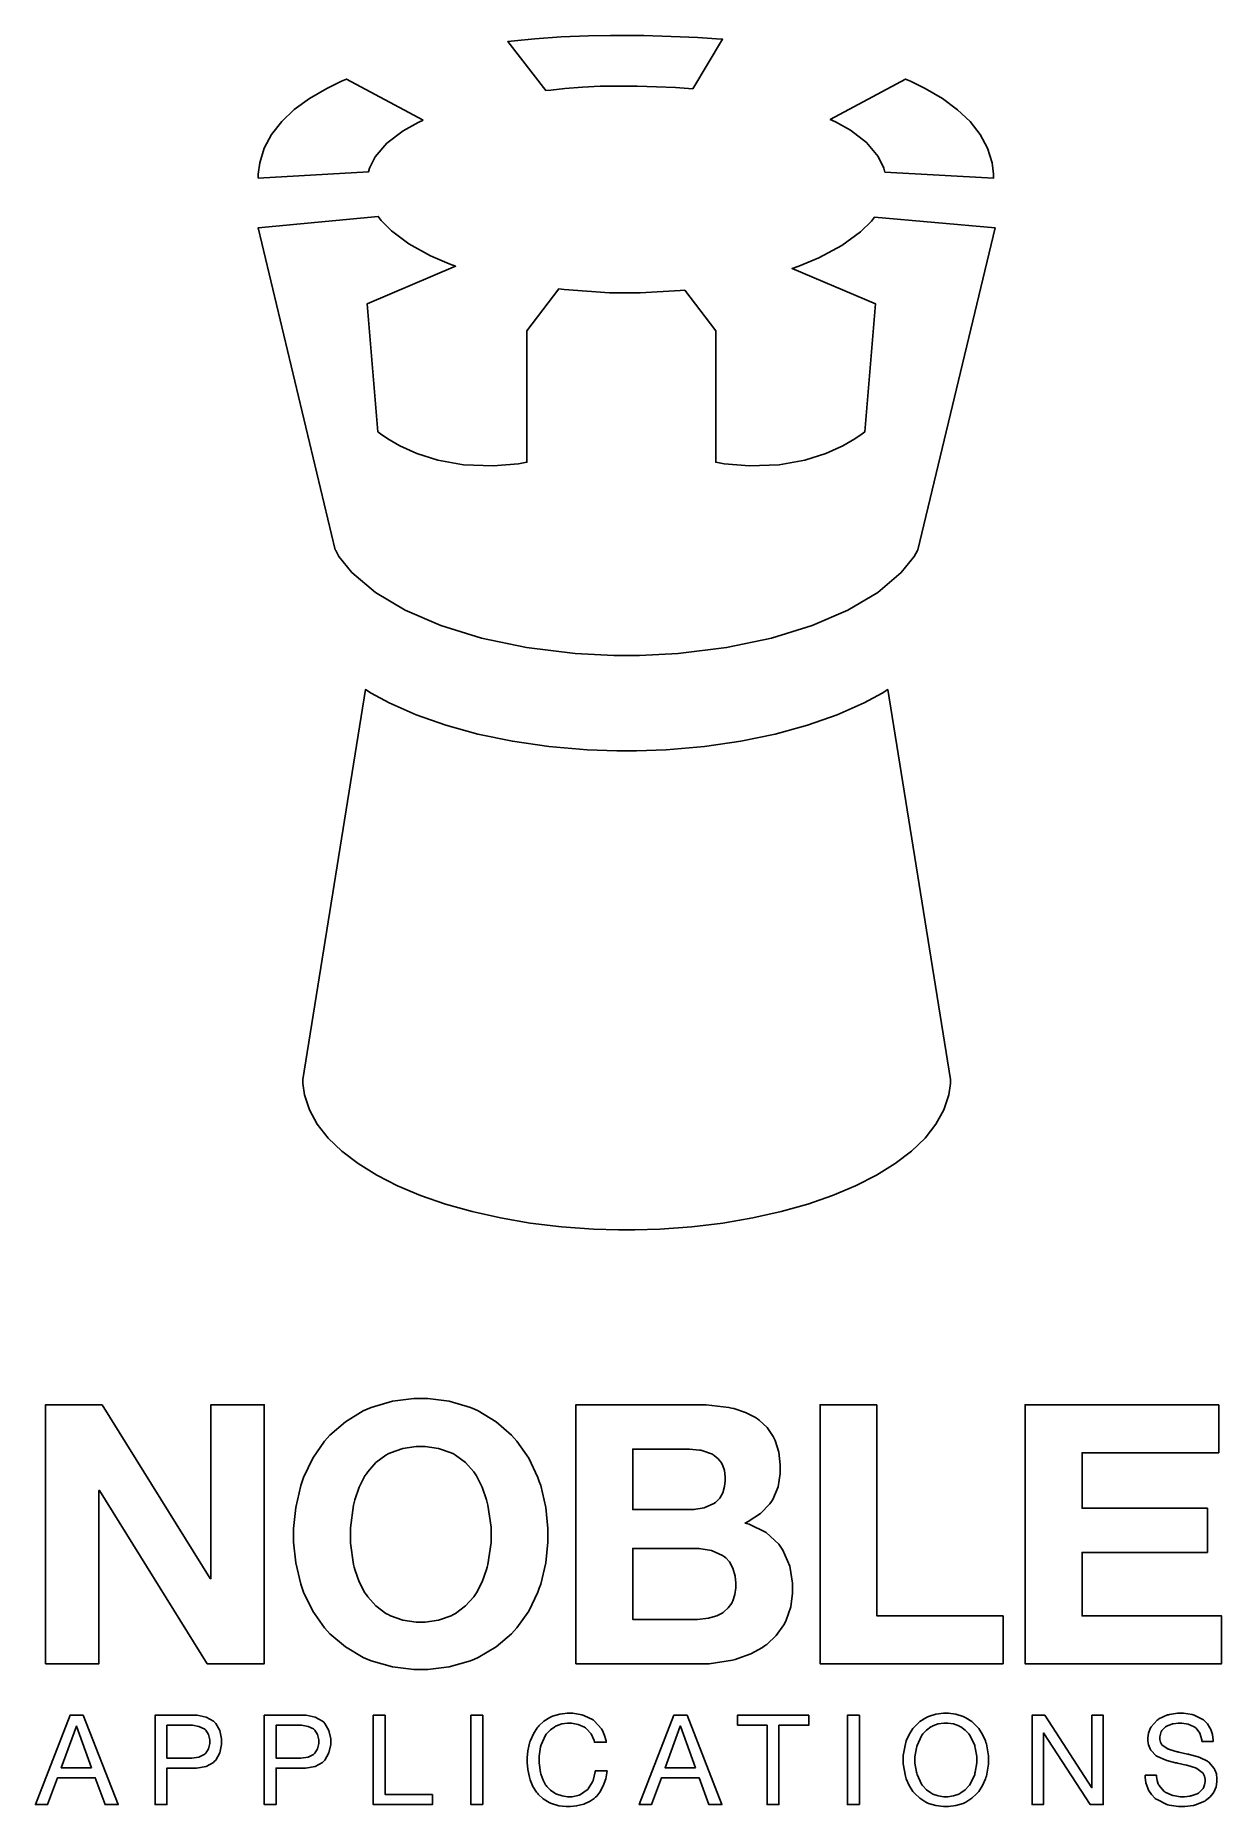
# Model space of a CAD drawing. Extents: x 1.9 to 10.8, y 1.4 to 14.8.
import ezdxf

# ---------------------------------------------------------------- set-up
doc = ezdxf.new("R2010")
doc.units = 0
doc.layers.get('0').update_dxf_attribs({"linetype": 'CONTINUOUS'})

msp = doc.modelspace()

# ---------------------------------------------------------------- linework, layer by layer
at = {"color": 250}
for points in [[(6.29856, 14.3747), (6.33176, 14.3747), (6.43147, 14.3735), (6.57639, 14.3696), (6.72054, 14.3632), (6.81847, 14.3571), (6.85107, 14.3544), (7.07568, 14.7274), (7.02929, 14.7313), (6.89003, 14.7401), (6.68782, 14.7492), (6.48199, 14.7546), (6.33447, 14.7564), (6.28532, 14.7564), (6.22965, 14.7564), (6.06282, 14.7536), (5.85818, 14.745), (5.65956, 14.7308), (5.50635, 14.7164), (5.4554, 14.711), (5.74311, 14.3406), (5.77886, 14.3444), (5.88639, 14.3554), (6.0191, 14.3661), (6.15267, 14.3726), (6.26204, 14.3747), (6.29856, 14.3747)], [(4.81689, 14.1161), (4.23649, 14.4265), (4.19894, 14.4104), (4.08886, 14.3564), (3.95768, 14.2796), (3.84392, 14.1963), (3.74858, 14.1061), (3.67269, 14.0093), (3.61724, 13.906), (3.58322, 13.7961), (3.57167, 13.7088), (3.57167, 13.6796), (4.40272, 13.726), (4.41032, 13.7561), (4.45383, 13.841), (4.54275, 13.9442), (4.66521, 14.0358), (4.77789, 14.0985), (4.81689, 14.1161)], [(8.30126, 13.7254), (9.12121, 13.6797), (9.12121, 13.7088), (9.1096, 13.7962), (9.07557, 13.906), (9.02012, 14.0094), (8.94422, 14.1061), (8.8489, 14.1961), (8.73514, 14.2796), (8.60394, 14.3564), (8.49388, 14.4104), (8.45638, 14.4264), (7.88889, 14.1231), (7.92796, 14.1053), (8.04081, 14.0418), (8.16292, 13.9486), (8.25108, 13.8433), (8.29389, 13.7561), (8.30126, 13.7254)], [(4.15597, 10.87), (4.18033, 10.8254), (4.27843, 10.7054), (4.45535, 10.5545), (4.68115, 10.4198), (4.95047, 10.3038), (5.25765, 10.2092), (5.59728, 10.1385), (5.96382, 10.0941), (6.25472, 10.0788), (6.35172, 10.0788), (6.44868, 10.0788), (6.73953, 10.0941), (7.10596, 10.1385), (7.44553, 10.2092), (7.75271, 10.3038), (8.02192, 10.4197), (8.24778, 10.5543), (8.42469, 10.7051), (8.52285, 10.8251), (8.54725, 10.8696), (8.54949, 10.8749), (9.13167, 13.3035), (8.22146, 13.3851), (8.19879, 13.3546), (8.11664, 13.2735), (7.97607, 13.1711), (7.80279, 13.079), (7.65136, 13.0163), (7.59983, 12.9986), (8.22906, 12.7322), (8.14936, 11.7669), (8.14936, 11.7669), (8.13043, 11.7516), (8.07449, 11.7123), (7.98258, 11.6591), (7.85596, 11.602), (7.69575, 11.5512), (7.50299, 11.5167), (7.27892, 11.5085), (7.08735, 11.5251), (7.02468, 11.5367), (7.02468, 12.5285), (6.79069, 12.8356), (6.75543, 12.8324), (6.45264, 12.8151), (6.35172, 12.8151), (6.22353, 12.8151), (5.87972, 12.8389), (5.83892, 12.8434), (5.59901, 12.5285), (5.59901, 11.5367), (5.53629, 11.5251), (5.34472, 11.5085), (5.12067, 11.5167), (4.92796, 11.5512), (4.76768, 11.602), (4.64106, 11.6591), (4.54921, 11.7123), (4.49328, 11.7516), (4.47439, 11.7669), (4.47439, 11.7669), (4.39469, 12.7322), (5.06108, 13.0144), (5.01264, 13.032), (4.87071, 13.0938), (4.70811, 13.1836), (4.57607, 13.2829), (4.49875, 13.3612), (4.47754, 13.3906), (3.57053, 13.3035), (4.15278, 10.8749), (4.15597, 10.87)], [(6.35172, 9.35829), (6.27701, 9.35829), (6.05296, 9.36669), (5.76497, 9.39122), (5.48986, 9.43083), (5.22971, 9.48465), (4.9866, 9.5516), (4.76269, 9.63075), (4.56011, 9.72108), (4.42426, 9.79428), (4.38092, 9.82161), (3.90767, 6.87879), (3.90767, 6.84983), (3.92025, 6.76292), (3.95731, 6.65039), (4.01753, 6.54178), (4.09972, 6.43761), (4.20264, 6.33854), (4.32503, 6.24507), (4.46571, 6.15782), (4.62349, 6.07731), (4.79704, 6.00418), (4.98519, 5.93892), (5.18668, 5.88217), (5.40033, 5.83442), (5.62489, 5.79633), (5.85915, 5.76839), (6.10178, 5.75119), (6.28922, 5.74533), (6.35172, 5.74533), (6.41417, 5.74533), (6.60161, 5.75119), (6.84424, 5.76839), (7.0785, 5.79633), (7.30306, 5.83442), (7.51671, 5.88217), (7.71821, 5.93892), (7.90636, 6.00418), (8.07992, 6.07731), (8.23768, 6.15782), (8.37836, 6.24507), (8.50076, 6.33854), (8.60368, 6.43761), (8.68588, 6.54178), (8.7461, 6.65039), (8.78315, 6.76292), (8.79579, 6.84983), (8.79579, 6.87879), (8.32254, 9.82161), (8.27914, 9.79428), (8.14328, 9.72108), (7.94065, 9.63075), (7.71674, 9.5516), (7.47368, 9.48465), (7.21349, 9.43083), (6.93837, 9.39122), (6.65039, 9.36669), (6.42638, 9.35829), (6.35172, 9.35829)], [(2.39361, 4.42492), (3.20888, 3.11447), (3.21431, 3.11447), (3.21431, 4.42492), (3.61649, 4.42492), (3.61649, 2.47157), (3.18696, 2.47157), (2.37446, 3.77924), (2.36903, 3.77924), (2.36903, 2.47157), (1.96685, 2.47157), (1.96685, 4.42492), (2.39361, 4.42492)], [(3.90338, 3.84631), (3.91428, 3.87756), (3.98335, 4.02171), (4.07156, 4.14996), (4.09212, 4.17318), (4.11263, 4.19646), (4.22922, 4.29769), (4.36453, 4.37885), (4.39442, 4.39204), (4.42426, 4.40528), (4.58485, 4.45161), (4.74463, 4.4714), (4.7979, 4.4714), (4.85157, 4.4714), (5.01264, 4.45161), (5.17312, 4.40528), (5.20281, 4.39204), (5.23242, 4.37885), (5.36692, 4.29769), (5.48318, 4.19646), (5.50375, 4.17318), (5.52425, 4.14996), (5.61247, 4.02171), (5.68153, 3.87756), (5.69249, 3.84631), (5.7034, 3.81511), (5.74169, 3.65104), (5.75814, 3.49283), (5.75814, 3.44006), (5.75814, 3.38851), (5.74169, 3.23383), (5.7034, 3.07281), (5.69249, 3.04199), (5.68153, 3.01124), (5.61247, 2.86931), (5.52425, 2.74333), (5.50375, 2.72054), (5.48318, 2.69775), (5.36692, 2.59842), (5.23242, 2.51878), (5.20281, 2.50575), (5.17312, 2.49278), (5.01264, 2.44732), (4.85157, 2.42779), (4.7979, 2.42779), (4.74463, 2.42779), (4.58485, 2.44732), (4.42426, 2.49278), (4.39442, 2.50575), (4.36453, 2.51878), (4.22922, 2.59842), (4.11263, 2.69775), (4.09212, 2.72054), (4.07156, 2.74333), (3.98335, 2.86931), (3.91428, 3.01124), (3.90338, 3.04199), (3.89242, 3.07281), (3.85411, 3.23383), (3.83772, 3.38851), (3.83772, 3.44006), (3.83772, 3.49283), (3.85411, 3.65104), (3.89242, 3.81511), (3.90338, 3.84631)], [(6.88775, 4.42492), (6.95133, 4.42492), (7.12299, 4.4044), (7.14214, 4.40028), (7.16129, 4.39621), (7.24881, 4.36778), (7.32542, 4.32894), (7.33914, 4.31956), (7.35281, 4.31022), (7.41194, 4.25424), (7.45876, 4.18599), (7.46631, 4.17046), (7.47379, 4.155), (7.50017, 4.06651), (7.51144, 3.97211), (7.51144, 3.94065), (7.51144, 3.90685), (7.49468, 3.80528), (7.45557, 3.71089), (7.44444, 3.69444), (7.43326, 3.67806), (7.36133, 3.60487), (7.26796, 3.54357), (7.2461, 3.53304), (7.27615, 3.52442), (7.40369, 3.46158), (7.50071, 3.37278), (7.51557, 3.35113), (7.53039, 3.32949), (7.58225, 3.20785), (7.60449, 3.0804), (7.60449, 3.03788), (7.60449, 3.00342), (7.59011, 2.90007), (7.55658, 2.80007), (7.54704, 2.78207), (7.53743, 2.76406), (7.47965, 2.68392), (7.40864, 2.61703), (7.39247, 2.60562), (7.37625, 2.59424), (7.28847, 2.54617), (7.19157, 2.50987), (7.17085, 2.50439), (7.15007, 2.49897), (6.97379, 2.47157), (6.9151, 2.47157), (5.96853, 2.47157), (5.96853, 4.42492), (6.88775, 4.42492)], [(8.2405, 4.42492), (8.2405, 2.83268), (9.19254, 2.83268), (9.19254, 2.47157), (7.81099, 2.47157), (7.81099, 4.42492), (8.2405, 4.42492)], [(10.8197, 4.42492), (10.8197, 4.06381), (9.78836, 4.06381), (9.78836, 3.64518), (10.7349, 3.64518), (10.7349, 3.31142), (9.78836, 3.31142), (9.78836, 2.83268), (10.8416, 2.83268), (10.8416, 2.47157), (9.35883, 2.47157), (9.35883, 4.42492), (10.8197, 4.42492)], [(4.29596, 3.20063), (4.30072, 3.18126), (4.33317, 3.09017), (4.37706, 3.00689), (4.38758, 2.99137), (4.39806, 2.97586), (4.46001, 2.90756), (4.53483, 2.85161), (4.55171, 2.84229), (4.56858, 2.83296), (4.66385, 2.80024), (4.76438, 2.78618), (4.7979, 2.78618), (4.83138, 2.78618), (4.93197, 2.80024), (5.02729, 2.83296), (5.04417, 2.84229), (5.06099, 2.85161), (5.13574, 2.90756), (5.19775, 2.97586), (5.20828, 2.99137), (5.21875, 3.00689), (5.26264, 3.09017), (5.29508, 3.18126), (5.29992, 3.20063), (5.30469, 3.22006), (5.32867, 3.3851), (5.32867, 3.44006), (5.32867, 3.50228), (5.30469, 3.66889), (5.29992, 3.68896), (5.29508, 3.70904), (5.26264, 3.8029), (5.21875, 3.88803), (5.20828, 3.90375), (5.19775, 3.91949), (5.13574, 3.98856), (5.06099, 4.04486), (5.04417, 4.05419), (5.02729, 4.06358), (4.93197, 4.09631), (4.83138, 4.11029), (4.7979, 4.11029), (4.76438, 4.11029), (4.66385, 4.09631), (4.56858, 4.06358), (4.55171, 4.05419), (4.53483, 4.04486), (4.46001, 3.98856), (4.39806, 3.91949), (4.38758, 3.90375), (4.37706, 3.88803), (4.33317, 3.8029), (4.30072, 3.70904), (4.29596, 3.68896), (4.29113, 3.66889), (4.26719, 3.49729), (4.26719, 3.44006), (4.26719, 3.38021), (4.29113, 3.22006), (4.29596, 3.20063)], [(6.83301, 3.63428), (6.85915, 3.63428), (6.93767, 3.64794), (7.0095, 3.67985), (7.02181, 3.68896), (7.03076, 3.69564), (7.0541, 3.7206), (7.07715, 3.76079), (7.09099, 3.80957), (7.09565, 3.85254), (7.09565, 3.86681), (7.09565, 3.88238), (7.08946, 3.92904), (7.07508, 3.97168), (7.07101, 3.97894), (7.06689, 3.98628), (7.04226, 4.01796), (7.01221, 4.04329), (7.00537, 4.04736), (6.99854, 4.05149), (6.91986, 4.07997), (6.91097, 4.08154), (6.90207, 4.08317), (6.82563, 4.09115), (6.80018, 4.09115), (6.39806, 4.09115), (6.39806, 3.63428), (6.83301, 3.63428)], [(6.85764, 2.80533), (6.88769, 2.80533), (6.96843, 2.8156), (6.97803, 2.81765), (6.98757, 2.81972), (7.03201, 2.8341), (7.07189, 2.85389), (7.07921, 2.85867), (7.08649, 2.8635), (7.11849, 2.89253), (7.14464, 2.92844), (7.14899, 2.93664), (7.15326, 2.94488), (7.16846, 2.99274), (7.17497, 3.04508), (7.17497, 3.0625), (7.17497, 3.07997), (7.16965, 3.13232), (7.15375, 3.1914), (7.12722, 3.23975), (7.10053, 3.26938), (7.09017, 3.27724), (7.07601, 3.28797), (6.99164, 3.32547), (6.89725, 3.34153), (6.86583, 3.34153), (6.39806, 3.34153), (6.39806, 2.80533), (6.85764, 2.80533)], [(2.25136, 2.08247), (2.51454, 1.40896), (2.41547, 1.40896), (2.3419, 1.61176), (2.05701, 1.61176), (1.9815, 1.40896), (1.89003, 1.40896), (2.15229, 2.08247), (2.25136, 2.08247)], [(3.08826, 2.08247), (3.11062, 2.08247), (3.17774, 2.06939), (3.23378, 2.03885), (3.24251, 2.03011), (3.25119, 2.02138), (3.28174, 1.96729), (3.29486, 1.9044), (3.29486, 1.8834), (3.29486, 1.86247), (3.28174, 1.79949), (3.25119, 1.74511), (3.24251, 1.73628), (3.23378, 1.72749), (3.17774, 1.69694), (3.10525, 1.68425), (3.08826, 1.6844), (2.8826, 1.6844), (2.8826, 1.40896), (2.79297, 1.40896), (2.79297, 2.08247), (3.08826, 2.08247)], [(3.05811, 1.75987), (3.07081, 1.75971), (3.12418, 1.76719), (3.16396, 1.78564), (3.16986, 1.79096), (3.17572, 1.79633), (3.1964, 1.83014), (3.20524, 1.87011), (3.20524, 1.8834), (3.20524, 1.89675), (3.1964, 1.93664), (3.17572, 1.97011), (3.16986, 1.97538), (3.16396, 1.98068), (3.12418, 1.99914), (3.0746, 2.007), (3.05811, 2.007), (2.8826, 2.007), (2.8826, 1.75987), (3.05811, 1.75987)], [(3.91178, 2.08247), (3.93414, 2.08247), (4.00125, 2.06939), (4.05729, 2.03885), (4.06603, 2.03011), (4.07471, 2.02138), (4.10525, 1.96729), (4.11838, 1.9044), (4.11838, 1.8834), (4.11838, 1.86247), (4.10525, 1.79949), (4.07471, 1.74511), (4.06603, 1.73628), (4.05729, 1.72749), (4.00125, 1.69694), (3.92876, 1.68425), (3.91178, 1.6844), (3.70611, 1.6844), (3.70611, 1.40896), (3.61649, 1.40896), (3.61649, 2.08247), (3.91178, 2.08247)], [(3.88157, 1.75987), (3.89426, 1.75971), (3.94769, 1.76719), (3.98747, 1.78564), (3.99338, 1.79096), (3.99924, 1.79633), (4.01992, 1.83014), (4.02875, 1.87011), (4.02875, 1.8834), (4.02875, 1.89675), (4.01992, 1.93664), (3.99924, 1.97011), (3.99338, 1.97538), (3.98747, 1.98068), (3.94769, 1.99914), (3.89806, 2.007), (3.88157, 2.007), (3.70611, 2.007), (3.70611, 1.75987), (3.88157, 1.75987)], [(4.52962, 2.08247), (4.52962, 1.48443), (4.88624, 1.48443), (4.88624, 1.40896), (4.44, 1.40896), (4.44, 2.08247), (4.52962, 2.08247)], [(5.2665, 1.40896), (5.17686, 1.40896), (5.17686, 2.08247), (5.2665, 2.08247), (5.2665, 1.40896)], [(6.0415, 1.98719), (6.03293, 1.99317), (5.98525, 2.01406), (5.93576, 2.023), (5.91932, 2.023), (5.90528, 2.023), (5.86328, 2.01736), (5.82319, 2.00418), (5.81603, 2.00037), (5.80886, 1.99664), (5.77686, 1.9739), (5.74989, 1.94596), (5.74528, 1.93956), (5.74061, 1.93321), (5.70643, 1.86046), (5.70426, 1.85226), (5.70204, 1.84412), (5.69103, 1.77382), (5.69103, 1.75038), (5.69103, 1.72314), (5.70204, 1.65001), (5.70426, 1.64144), (5.70643, 1.63292), (5.72108, 1.59338), (5.74061, 1.55826), (5.74528, 1.55186), (5.74989, 1.54551), (5.77696, 1.51758), (5.80925, 1.49479), (5.81651, 1.491), (5.82374, 1.48725), (5.86415, 1.47407), (5.90625, 1.46838), (5.92031, 1.46838), (5.94, 1.46838), (5.99333, 1.48058), (5.99908, 1.48296), (6.00478, 1.4854), (6.05431, 1.51926), (6.05849, 1.52354), (6.06261, 1.52789), (6.09526, 1.57937), (6.09765, 1.58535), (6.09999, 1.59131), (6.11415, 1.65582), (6.11464, 1.66271), (6.20421, 1.66271), (6.20264, 1.64757), (6.19374, 1.6026), (6.17567, 1.54953), (6.1499, 1.50353), (6.12571, 1.47342), (6.11649, 1.46463), (6.10726, 1.45589), (6.07579, 1.43371), (6.02826, 1.41157), (5.9739, 1.39828), (5.928, 1.39382), (5.91276, 1.39382), (5.89437, 1.39382), (5.83936, 1.40061), (5.78564, 1.41629), (5.77593, 1.42074), (5.76617, 1.42524), (5.72239, 1.45269), (5.68517, 1.48693), (5.67876, 1.49479), (5.67231, 1.50265), (5.64492, 1.54622), (5.62397, 1.59543), (5.62076, 1.60612), (5.61751, 1.61681), (5.60622, 1.67264), (5.6014, 1.72601), (5.6014, 1.74382), (5.6014, 1.76167), (5.60656, 1.81515), (5.61871, 1.87125), (5.62218, 1.882), (5.6256, 1.89279), (5.64774, 1.94254), (5.67632, 1.98676), (5.68306, 1.99474), (5.68972, 2.00276), (5.72803, 2.03776), (5.773, 2.06603), (5.78304, 2.07064), (5.79303, 2.07531), (5.84728, 2.09153), (5.90201, 2.09847), (5.92031, 2.09847), (5.94526, 2.09847), (6.01243, 2.08669), (6.02029, 2.08431), (6.0281, 2.08197), (6.0981, 2.04742), (6.10422, 2.04286), (6.11035, 2.03831), (6.1614, 1.98128), (6.16553, 1.97444), (6.1696, 1.96761), (6.18582, 1.93024), (6.19635, 1.88861), (6.19764, 1.87967), (6.10801, 1.87967), (6.10547, 1.8916), (6.08382, 1.94239), (6.05007, 1.98122), (6.0415, 1.98719)], [(6.808, 2.08247), (7.07124, 1.40896), (6.97217, 1.40896), (6.8986, 1.61176), (6.61367, 1.61176), (6.53819, 1.40896), (6.44667, 1.40896), (6.70893, 2.08247), (6.808, 2.08247)], [(7.18718, 2.007), (7.18718, 2.08247), (7.72581, 2.08247), (7.72581, 2.007), (7.50131, 2.007), (7.50131, 1.40896), (7.41168, 1.40896), (7.41168, 2.007), (7.18718, 2.007)], [(8.10796, 1.40896), (8.01833, 1.40896), (8.01833, 2.08247), (8.10796, 2.08247), (8.10796, 1.40896)], [(8.45844, 1.87819), (8.46181, 1.88883), (8.48378, 1.93826), (8.51253, 1.98281), (8.51932, 1.99094), (8.52604, 1.99914), (8.56478, 2.03504), (8.61014, 2.0644), (8.62022, 2.06922), (8.63026, 2.07411), (8.68554, 2.09119), (8.74197, 2.09847), (8.76079, 2.09847), (8.77957, 2.09847), (8.83599, 2.09119), (8.89128, 2.07411), (8.90136, 2.06922), (8.9114, 2.0644), (8.95676, 2.03504), (8.9955, 1.99914), (9.00228, 1.99094), (9.009, 1.98281), (9.03776, 1.93826), (9.05974, 1.88883), (9.06315, 1.87819), (9.06651, 1.86762), (9.08344, 1.77621), (9.08344, 1.74571), (9.08344, 1.71262), (9.06651, 1.62381), (9.06315, 1.61317), (9.05974, 1.6026), (9.03776, 1.55317), (9.009, 1.50863), (9.00228, 1.50043), (8.9955, 1.49229), (8.95676, 1.45649), (8.9114, 1.42746), (8.90136, 1.42264), (8.89128, 1.41786), (8.83599, 1.40104), (8.77957, 1.39382), (8.76079, 1.39382), (8.74197, 1.39382), (8.68554, 1.40104), (8.63026, 1.41786), (8.62022, 1.42264), (8.61014, 1.42746), (8.56478, 1.45649), (8.52604, 1.49229), (8.51932, 1.50043), (8.51253, 1.50863), (8.48378, 1.55317), (8.46181, 1.6026), (8.45844, 1.61317), (8.45503, 1.62381), (8.43815, 1.71528), (8.43815, 1.74571), (8.43815, 1.77886), (8.45503, 1.86762), (8.45844, 1.87819)], [(8.54096, 1.64524), (8.54312, 1.63699), (8.57775, 1.56272), (8.58247, 1.5561), (8.58718, 1.54953), (8.61475, 1.5204), (8.64768, 1.49647), (8.65511, 1.49246), (8.66249, 1.48844), (8.70367, 1.47439), (8.74647, 1.46838), (8.76079, 1.46838), (8.77501, 1.46838), (8.81782, 1.47439), (8.859, 1.48844), (8.86643, 1.49246), (8.87381, 1.49647), (8.90674, 1.5204), (8.93435, 1.54953), (8.93907, 1.5561), (8.94379, 1.56272), (8.97835, 1.63699), (8.98058, 1.64524), (8.98275, 1.65354), (8.99382, 1.72271), (8.99382, 1.74571), (8.99382, 1.77083), (8.98275, 1.83789), (8.98058, 1.84614), (8.97835, 1.85444), (8.94379, 1.92871), (8.93907, 1.93528), (8.93435, 1.94189), (8.90674, 1.97103), (8.87381, 1.99496), (8.86643, 1.99897), (8.859, 2.00299), (8.81782, 2.01704), (8.77501, 2.023), (8.76079, 2.023), (8.74647, 2.023), (8.70367, 2.01704), (8.66249, 2.00299), (8.65511, 1.99897), (8.64768, 1.99496), (8.61475, 1.97103), (8.58718, 1.94189), (8.58247, 1.93528), (8.57775, 1.92871), (8.54312, 1.85444), (8.54096, 1.84614), (8.53874, 1.83789), (8.52778, 1.76878), (8.52778, 1.74571), (8.52778, 1.7206), (8.53874, 1.65354), (8.54096, 1.64524)], [(9.50689, 2.08247), (9.86165, 1.53629), (9.8635, 1.53629), (9.8635, 2.08247), (9.9484, 2.08247), (9.9484, 1.40896), (9.85032, 1.40896), (9.49843, 1.94943), (9.49653, 1.94943), (9.49653, 1.40896), (9.41163, 1.40896), (9.41163, 2.08247), (9.50689, 2.08247)], [(10.6413, 1.99046), (10.6338, 1.99588), (10.5903, 2.01486), (10.5426, 2.023), (10.5267, 2.023), (10.5128, 2.023), (10.4756, 2.01833), (10.4711, 2.01736), (10.4665, 2.01644), (10.426, 2.00071), (10.4225, 1.99849), (10.4189, 1.99631), (10.3906, 1.96679), (10.3885, 1.96311), (10.3864, 1.95942), (10.3758, 1.92085), (10.3758, 1.90793), (10.3758, 1.90093), (10.3804, 1.87978), (10.3911, 1.86074), (10.3942, 1.85747), (10.3972, 1.85428), (10.4381, 1.82796), (10.4433, 1.8259), (10.4483, 1.82389), (10.5061, 1.80697), (10.5126, 1.80561), (10.519, 1.80431), (10.5846, 1.78971), (10.5914, 1.78814), (10.598, 1.78657), (10.6637, 1.76813), (10.6701, 1.76594), (10.6765, 1.76383), (10.7343, 1.73519), (10.7395, 1.73156), (10.7446, 1.72797), (10.7854, 1.68235), (10.7885, 1.67681), (10.7916, 1.67133), (10.8023, 1.6396), (10.8069, 1.60531), (10.8069, 1.59386), (10.8069, 1.58143), (10.8009, 1.544), (10.7868, 1.50825), (10.7828, 1.50185), (10.7788, 1.4955), (10.7554, 1.46724), (10.7273, 1.44363), (10.7211, 1.43961), (10.7148, 1.4356), (10.6444, 1.40653), (10.6366, 1.40468), (10.6288, 1.40289), (10.565, 1.39382), (10.5437, 1.39382), (10.5169, 1.39382), (10.445, 1.40565), (10.4366, 1.40799), (10.4282, 1.41037), (10.3543, 1.44613), (10.348, 1.4509), (10.3416, 1.45574), (10.3138, 1.48372), (10.2913, 1.51708), (10.2876, 1.52453), (10.2839, 1.53201), (10.2709, 1.57346), (10.2654, 1.61632), (10.2654, 1.63058), (10.3503, 1.63058), (10.3503, 1.62076), (10.3544, 1.59115), (10.364, 1.56267), (10.3668, 1.55751), (10.3695, 1.5524), (10.4057, 1.51036), (10.4102, 1.50706), (10.4147, 1.50375), (10.467, 1.47939), (10.473, 1.47781), (10.4789, 1.47624), (10.5296, 1.46838), (10.5466, 1.46838), (10.5617, 1.46838), (10.6023, 1.4731), (10.6074, 1.47401), (10.6125, 1.47499), (10.6584, 1.4911), (10.6625, 1.49338), (10.6666, 1.49567), (10.6997, 1.52675), (10.7022, 1.53065), (10.7047, 1.53461), (10.7135, 1.55751), (10.7173, 1.58262), (10.7173, 1.59099), (10.7173, 1.5989), (10.7127, 1.62261), (10.7019, 1.64404), (10.6989, 1.64762), (10.6958, 1.65126), (10.6549, 1.68072), (10.6498, 1.683), (10.6447, 1.68528), (10.5869, 1.70372), (10.5805, 1.70514), (10.5741, 1.70654), (10.5084, 1.72114), (10.5017, 1.7226), (10.495, 1.72413), (10.4294, 1.74137), (10.423, 1.74333), (10.4165, 1.74533), (10.3587, 1.77126), (10.3536, 1.77447), (10.3485, 1.77772), (10.3076, 1.81933), (10.3046, 1.82443), (10.3015, 1.82958), (10.2908, 1.859), (10.2862, 1.89074), (10.2862, 1.90132), (10.2862, 1.91319), (10.2913, 1.94883), (10.3034, 1.98335), (10.3069, 1.98953), (10.3103, 1.99576), (10.3563, 2.04688), (10.3621, 2.05083), (10.3678, 2.05485), (10.4331, 2.08475), (10.4404, 2.08669), (10.4477, 2.08871), (10.5098, 2.09847), (10.5305, 2.09847), (10.5545, 2.09847), (10.6193, 2.08826), (10.6267, 2.08621), (10.6341, 2.08421), (10.6989, 2.05197), (10.7045, 2.04753), (10.7101, 2.04312), (10.7345, 2.01774), (10.7541, 1.98774), (10.7574, 1.98107), (10.7606, 1.97439), (10.7723, 1.93713), (10.7783, 1.89458), (10.7786, 1.88531), (10.6937, 1.88531), (10.6924, 1.8974), (10.6768, 1.94792), (10.6488, 1.98508), (10.6413, 1.99046)], [(2.31358, 1.68722), (2.20133, 2.00131), (2.19943, 2.00131), (2.08529, 1.68722), (2.31358, 1.68722)], [(6.87028, 1.68722), (6.75803, 2.00131), (6.75613, 2.00131), (6.64199, 1.68722), (6.87028, 1.68722)]]:
    msp.add_lwpolyline(points, close=True, dxfattribs=at)

doc.saveas('drawing.dxf')
